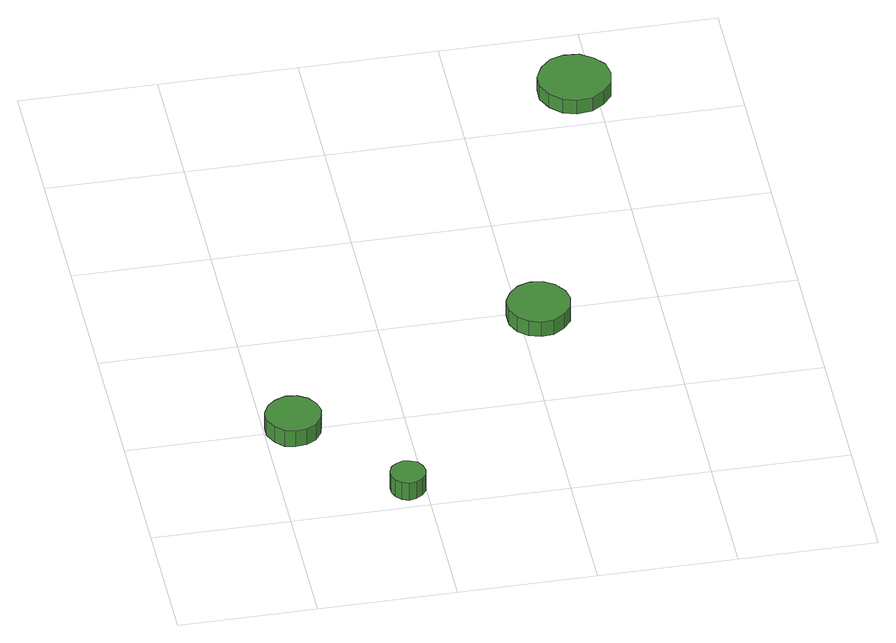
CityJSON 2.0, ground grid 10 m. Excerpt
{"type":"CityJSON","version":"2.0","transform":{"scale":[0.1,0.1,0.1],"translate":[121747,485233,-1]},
"CityObjects":{
"tree1":{"type":"SolitaryVegetationObject","attributes":{"function":"something"},"geometry":[{"type":"MultiSurface","lod":"1","boundaries":[[[0,1,2,3,4,5,6,7,8,9,10,11,12,13,14]],[[15,16,17,18,19,20,21,22,23,24,25,26,27,28,29]],[[0,29,28,1]],[[1,28,27,2]],[[2,27,26,3]],[[3,26,25,4]],[[4,25,24,5]],[[5,24,23,6]],[[6,23,22,7]],[[7,22,21,8]],[[8,21,20,9]],[[9,20,19,10]],[[10,19,18,11]],[[11,18,17,12]],[[12,17,16,13]],[[13,16,15,14]],[[14,15,29,0]]]}]},
"tree2":{"type":"SolitaryVegetationObject","attributes":{"function":"something"},"geometry":[{"type":"MultiSurface","lod":"1","boundaries":[[[30,31,32,33,34,35,36,37,38,39,40,41,42,43,44]],[[45,46,47,48,49,50,51,52,53,54,55,56,57,58,59]],[[30,59,58,31]],[[31,58,57,32]],[[32,57,56,33]],[[33,56,55,34]],[[34,55,54,35]],[[35,54,53,36]],[[36,53,52,37]],[[37,52,51,38]],[[38,51,50,39]],[[39,50,49,40]],[[40,49,48,41]],[[41,48,47,42]],[[42,47,46,43]],[[43,46,45,44]],[[44,45,59,30]]]}]},
"tree3":{"type":"SolitaryVegetationObject","attributes":{"function":"something"},"geometry":[{"type":"MultiSurface","lod":"1","boundaries":[[[60,61,62,63,64,65,66,67,68,69,70,71,72,73,74]],[[75,76,77,78,79,80,81,82,83,84,85,86,87,88,89]],[[60,89,88,61]],[[61,88,87,62]],[[62,87,86,63]],[[63,86,85,64]],[[64,85,84,65]],[[65,84,83,66]],[[66,83,82,67]],[[67,82,81,68]],[[68,81,80,69]],[[69,80,79,70]],[[70,79,78,71]],[[71,78,77,72]],[[72,77,76,73]],[[73,76,75,74]],[[74,75,89,60]]]}]},
"tree4":{"type":"SolitaryVegetationObject","attributes":{"function":"something"},"geometry":[{"type":"MultiSurface","lod":"1","boundaries":[[[90,91,92,93,94,95,96,97,98,99,100,101,102,103,104]],[[105,106,107,108,109,110,111,112,113,114,115,116,117,118,119]],[[90,119,118,91]],[[91,118,117,92]],[[92,117,116,93]],[[93,116,115,94]],[[94,115,114,95]],[[95,114,113,96]],[[96,113,112,97]],[[97,112,111,98]],[[98,111,110,99]],[[99,110,109,100]],[[100,109,108,101]],[[101,108,107,102]],[[102,107,106,103]],[[103,106,105,104]],[[104,105,119,90]]]}]}
},
"vertices":[
[41,102,14],[39,110,14],[34,117,14],[27,121,14],[19,122,14],[11,119,14],[5,114,14],[1,106,14],[1,98,14],[5,90,14],[11,84,14],[19,82,14],[27,83,14],[34,87,14],[39,94,14],[39,94,0],[34,87,0],[27,83,0],[19,82,0],[11,84,0],[5,90,0],[1,98,0],[1,106,0],[5,114,0],[11,119,0],[19,122,0],[27,121,0],[34,117,0],[39,110,0],[41,102,0],
[100,21,15],[99,26,15],[96,31,15],[91,33,15],[86,34,15],[81,32,15],[77,29,15],[75,24,15],[75,19,15],[77,14,15],[81,10,15],[86,8,15],[91,9,15],[96,12,15],[99,16,15],[99,16,0],[96,12,0],[91,9,0],[86,8,0],[81,10,0],[77,14,0],[75,19,0],[75,24,0],[77,29,0],[81,32,0],[86,34,0],[91,33,0],[96,31,0],[99,26,0],[100,21,0],
[236,193,14],[234,202,14],[228,210,14],[220,215,14],[211,216,14],[202,213,14],[195,206,14],[191,198,14],[191,188,14],[195,179,14],[202,173,14],[211,170,14],[220,171,14],[228,176,14],[234,183,14],[234,183,1],[228,176,1],[220,171,1],[211,170,1],[202,173,1],[195,179,1],[191,188,1],[191,198,1],[195,206,1],[202,213,1],[211,216,1],[220,215,1],[228,210,1],[234,202,1],[236,193,1],
[311,436,14],[309,447,14],[302,455,14],[293,461,14],[282,462,14],[272,459,14],[264,451,14],[259,441,14],[259,431,14],[264,421,14],[272,413,14],[282,410,14],[293,411,14],[302,417,14],[309,425,14],[309,425,2],[302,417,2],[293,411,2],[282,410,2],[272,413,2],[264,421,2],[259,431,2],[259,441,2],[264,451,2],[272,459,2],[282,462,2],[293,461,2],[302,455,2],[309,447,2],[311,436,2]
]}
